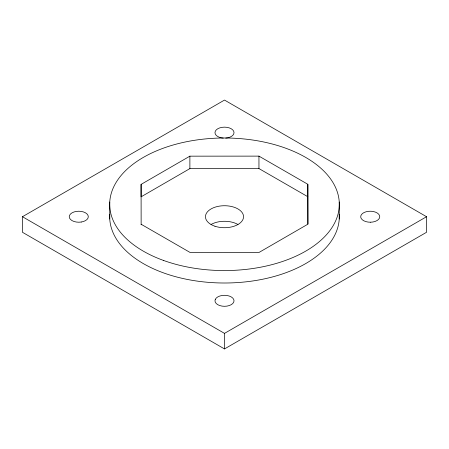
<?xml version="1.0" encoding="UTF-8"?>
<svg xmlns="http://www.w3.org/2000/svg" width="449" height="449" viewBox="0 0 449 449"><rect width="100%" height="100%" fill="white"/><g stroke="black" fill="none" stroke-linecap="round" stroke-linejoin="round"><path stroke-width="0.67" d="M307.891 224.023L307.84 196.735L258.95 168.566L189.882 168.605L141.087 196.83L141.087 184.387L189.882 156.162L258.95 156.123L307.84 184.292L307.913 224.169L259.118 252.394L190.05 252.439L141.16 224.264M22.45 216.721L224.5 100.071L426.55 216.721L426.55 232.279L224.5 348.929L22.45 232.279L22.45 216.721L224.5 333.377L426.55 216.721M141.087 184.387L141.138 224.814M339.242 202.016L339.242 218.989M307.84 184.292L307.84 196.735M258.95 156.123L258.95 168.566M224.5 333.377L224.5 348.929M189.882 156.162L189.882 168.605M109.758 202.016L109.758 218.989M211.03 224.5A19.049 11.001 0 0 1 237.97 224.5M225.746 138.096A9.524 5.5 0 0 0 233.699 134.066L234.024 132.646A9.524 5.5 0 0 0 224.5 127.146A9.524 5.5 0 0 0 214.976 132.646L215.301 134.066A9.524 5.5 0 0 0 223.254 138.096M339.242 214.459A114.809 66.284 0 0 1 224.5 283.005A114.809 66.284 0 0 1 109.758 214.459M215.301 299.376L214.976 300.802A9.524 5.5 0 0 0 224.5 306.302A9.524 5.5 0 0 0 234.024 300.802L233.699 299.376A9.524 5.5 0 0 0 224.5 295.302A9.524 5.5 0 0 0 215.301 299.376M81.235 222.036L78.771 222.221A9.524 5.5 0 0 1 69.247 216.721A9.524 5.5 0 0 1 78.771 211.226L81.235 211.412A9.524 5.5 0 0 1 88.296 216.721A9.524 5.5 0 0 1 81.235 222.036M370.577 222.216L368.101 222.081A9.524 5.5 0 0 1 362.713 213.342A9.524 5.5 0 0 1 378.709 214.218A9.524 5.5 0 0 1 370.577 222.216M214.976 226.245A19.049 11.001 0 0 0 243.549 216.721A19.049 11.001 0 0 0 214.976 207.197A19.049 11.001 0 0 0 214.976 226.245M163.733 260.521A114.809 66.284 0 0 0 339.242 206.546A114.809 66.284 0 0 0 170.525 145.779A114.809 66.284 0 0 0 163.733 260.521"/></g></svg>
